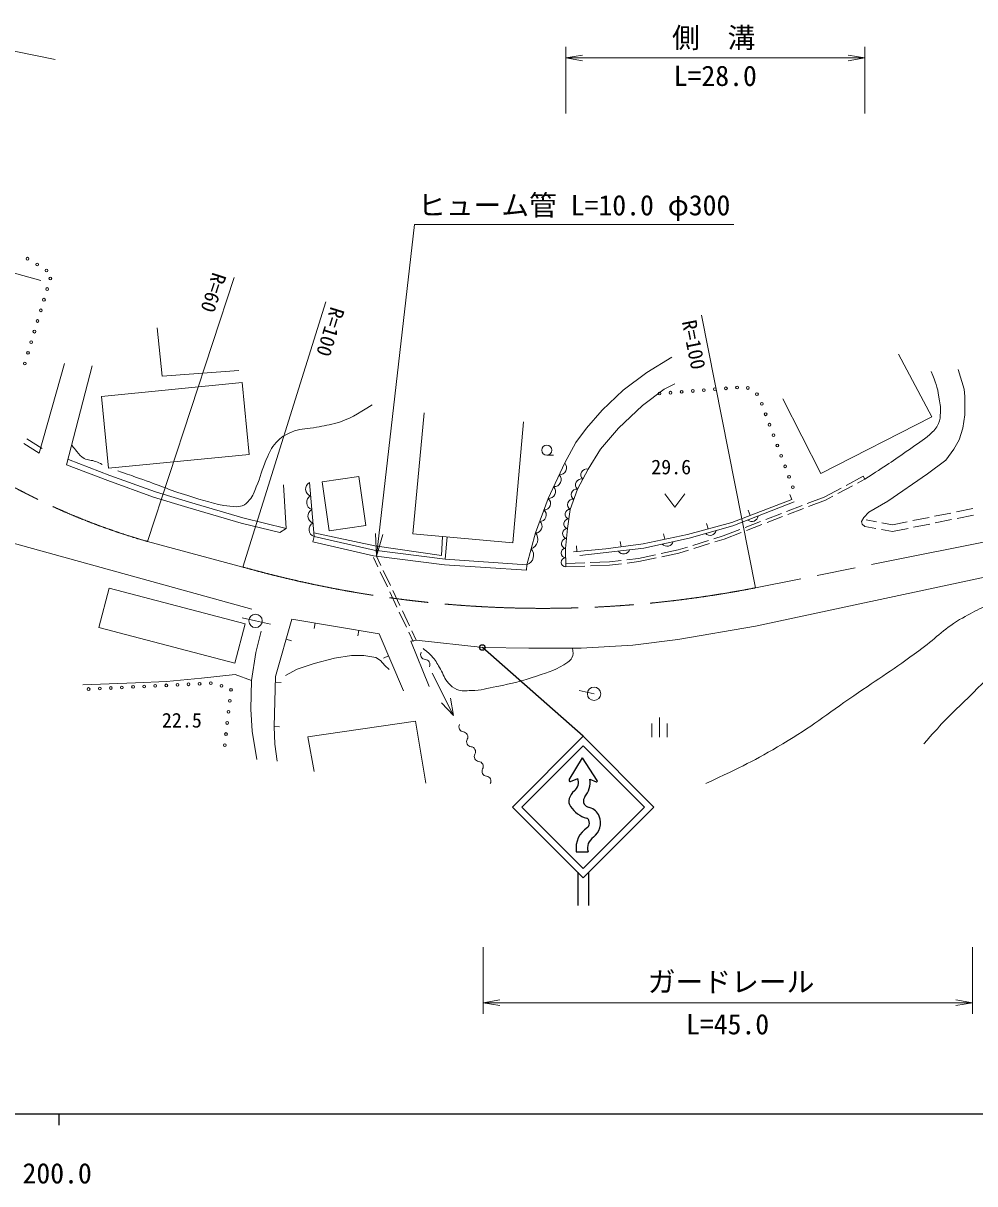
# Model space of a CAD drawing. Units: millimetres, scale not verified. Extents: x 40000 to 680000, y 20000 to 380000.
# Drawn here: x 264788 to 350434, y 198715 to 303121 of the extents above; entities that cross this region are included whole.
import ezdxf
from ezdxf.enums import TextEntityAlignment as Align

# ---------------------------------------------------------------- set-up
doc = ezdxf.new("R2010")
doc.units = ezdxf.units.MM
doc.header["$LTSCALE"] = 1000
doc.linetypes.add('CHAIN', pattern=[18.5, 12, -1.5, 3.5, -1.5])
for name, color, linetype, lineweight in [('M-BMK', 2, 'CHAIN', 13), ('M-STR-HTXT', 7, 'Continuous', 13), ('M-STR-STRC', 7, 'Continuous', 25), ('M-TTL-BAND', 7, 'Continuous', 25), ('M-WORK', 1, 'Continuous', 13)]:
    doc.layers.add(name, color=color, linetype=linetype, lineweight=lineweight)
doc.styles.add('ＭＳ ゴシック', font='')
doc.styles.get('ＭＳ ゴシック').set_extended_font_data('MS Gothic')

# ---------------------------------------------------------------- blocks, each defined once
blk = doc.blocks.new('open_arrow')
at = {"color": 0, "linetype": 'Continuous', "lineweight": -2}
blk.add_lwpolyline([(7.5, 1.25), (0, 0), (7.5, -1.25)], dxfattribs=at)

msp = doc.modelspace()

# ---------------------------------------------------------------- linework, layer by layer
at = {"layer": 'M-BMK'}
for p, q in [((443591, 275013), (330691, 252327)), ((275990, 256494), (284564, 254196))]:
    msp.add_line(p, q, dxfattribs=at)
for centre, radius, start, end in [((292417, 314201), 60000, 210.09444, 254.11041), ((311568, 350481), 100000, 254.33375, 281.02482)]:
    msp.add_arc(centre, radius, start, end, dxfattribs=at)
at = {"layer": 'M-STR-HTXT'}
for p, q in [((313623, 295000), (313623, 301000)), ((340537, 295000), (340537, 301000)), ((313623, 300000), (340537, 300000)), ((275990, 256494), (283773, 280251)), ((284564, 254196), (292018, 278059)), ((330691, 252327), (325823, 276848)), ((306192, 220000), (306192, 214000)), ((350219, 220000), (350219, 214000)), ((306192, 215000), (350219, 215000))]:
    msp.add_line(p, q, dxfattribs=at)
msp.add_lwpolyline([(296587, 255184), (300000, 285000), (328750, 285000)], dxfattribs=at)
at = {"layer": 'M-STR-STRC'}
for p, q in [((315192, 238972), (306114, 246956)), ((313927, 235040), (315136, 237026)), ((316461, 234995), (315136, 237026)), ((314032, 234915), (314696, 235176)), ((315788, 235126), (316353, 234869)), ((314567, 228591), (315622, 228591)), ((314692, 226744), (314692, 223744)), ((315692, 223744), (315692, 226744))]:
    msp.add_line(p, q, dxfattribs=at)
for points in [[(315192, 226244), (321556, 232608), (315192, 238972), (308828, 232608)], [(315192, 227093), (320707, 232608), (315192, 238124), (309676, 232608)]]:
    msp.add_lwpolyline(points, close=True, dxfattribs=at)
msp.add_circle((306114, 246956), 250, dxfattribs=at)
for centre, radius, start, end in [((314001, 234995), 86.3, 148.67131, 291.44939), ((313751, 234829), 1007, 309.64419, 20.13773), ((313751, 234829), 2059, 320.48023, 8.29105), ((316388, 234948), 86.3, 245.55604, 33.11134), ((315356, 232893), 1508, 129.64419, 161.91192), ((314606, 233138), 719, 161.91192, 220.56779), ((315783, 233153), 575, 140.48023, 249.58059), ((316215, 234054), 2562, 212.70621, 253.97952), ((316325, 234610), 2130, 249.58059, 254.84784), ((315433, 231314), 1285, 21.6294, 74.84784), ((315094, 231180), 1649, 308.15279, 21.6294), ((316721, 228913), 2178, 122.04963, 188.49383), ((315433, 231314), 288, 21.6294, 74.84784), ((315412, 231002), 288, 302.04963, 330.80549), ((315094, 231180), 652, 330.80549, 21.6294), ((316721, 228913), 1145, 122.04963, 196.31331)]:
    msp.add_arc(centre, radius, start, end, dxfattribs=at)
at = {"layer": 'M-TTL-BAND'}
for p, q in [((40000, 205000), (579000, 205000)), ((268000, 205000), (268000, 204000))]:
    msp.add_line(p, q, dxfattribs=at)
at = {"layer": 'M-WORK'}
for p, q in [((268511, 272518), (266213, 264446)), ((270993, 272305), (268695, 263400)), ((284493, 270789), (271835, 269544)), ((285129, 264326), (284493, 270789)), ((271835, 269544), (272470, 263081)), ((266213, 264446), (264835, 265325)), ((266482, 264868), (265114, 265740)), ((272470, 263081), (285129, 264326)), ((311912, 264262), (312512, 264262)), ((291707, 261865), (295000, 262338)), ((295000, 262338), (295632, 257943)), ((338846, 261542), (340389, 262359)), ((339863, 261741), (340529, 262094)), ((340529, 262094), (340389, 262359)), ((290550, 261805), (290972, 256941)), ((292339, 257470), (291707, 261865)), ((336862, 260491), (338405, 261308)), ((338095, 260805), (339421, 261507)), ((322545, 260786), (323445, 259586)), ((323445, 259586), (324345, 260786)), ((333965, 260265), (333786, 260732)), ((335360, 259912), (336862, 260491)), ((335471, 259634), (336987, 260218)), ((336987, 260218), (337653, 260571)), ((330228, 258837), (330050, 259304)), ((331627, 258474), (333027, 259013)), ((333493, 259193), (334893, 259732)), ((333605, 258915), (335005, 259454)), ((346814, 258765), (348285, 259059)), ((348775, 259157), (350246, 259451)), ((295632, 257943), (292339, 257470)), ((326422, 257623), (326292, 258106)), ((329761, 257755), (331160, 258294)), ((329872, 257477), (331272, 258016)), ((331739, 258196), (333138, 258735)), ((340645, 258440), (341586, 258268)), ((342078, 258178), (343018, 258006)), ((343018, 258006), (344362, 258275)), ((344853, 258373), (346324, 258667)), ((344914, 257773), (346385, 258067)), ((346876, 258165), (348346, 258460)), ((348837, 258558), (350308, 258852)), ((290972, 256941), (290861, 256453)), ((302766, 254909), (302942, 256901)), ((322533, 256693), (322430, 257183)), ((326958, 256738), (327792, 256997)), ((327792, 256997), (329294, 257575)), ((327890, 256713), (329406, 257297)), ((340537, 257850), (341535, 257667)), ((342026, 257577), (343023, 257395)), ((343023, 257395), (344424, 257675)), ((263331, 256488), (285367, 250408)), ((314617, 255603), (314575, 256102)), ((318595, 256009), (318527, 256504)), ((323735, 255740), (324570, 255998)), ((325047, 256146), (326480, 256590)), ((325134, 255859), (326567, 256303)), ((327045, 256451), (327890, 256713)), ((296316, 255056), (296715, 254213)), ((296587, 255184), (296986, 254341)), ((317545, 254676), (318605, 254799)), ((319102, 254857), (320162, 254979)), ((320162, 254979), (321704, 255308)), ((320211, 254683), (321766, 255014)), ((322193, 255412), (323735, 255740)), ((322256, 255118), (323811, 255449)), ((323811, 255449), (324657, 255711)), ((296929, 253761), (297570, 252405)), ((297200, 253889), (297841, 252533)), ((310118, 254408), (310084, 253909)), ((313611, 254516), (315328, 254586)), ((313623, 254216), (315346, 254286)), ((315827, 254606), (317545, 254676)), ((315845, 254307), (317568, 254377)), ((317568, 254377), (318641, 254501)), ((319138, 254559), (320211, 254683)), ((272517, 252297), (271586, 248755)), ((284761, 249080), (272517, 252297)), ((297784, 251953), (298426, 250597)), ((298055, 252081), (298697, 250725)), ((285702, 249355), (284495, 249642)), ((298639, 250145), (299281, 248789)), ((298911, 250273), (299552, 248917)), ((271586, 248755), (283830, 245537)), ((283830, 245537), (284761, 249080)), ((285702, 249355), (287052, 249065)), ((291057, 249167), (290974, 248674)), ((295001, 248503), (294918, 248009)), ((288458, 247703), (288939, 247567)), ((299495, 248337), (299894, 247494)), ((299766, 248465), (300165, 247622)), ((297669, 246212), (297209, 246014)), ((301590, 244646), (303515, 240854)), ((287491, 243836), (287991, 243820)), ((303515, 240854), (303237, 242396)), ((316163, 242796), (314816, 243100)), ((303515, 240854), (302434, 241988)), ((322057, 238905), (322057, 240655)), ((287364, 239838), (287864, 239822)), ((321357, 238905), (321357, 240130)), ((322757, 238905), (322757, 240130))]:
    msp.add_line(p, q, dxfattribs=at)
for points in [[(267664, 299846), (251549, 303121), (249452, 293240), (255283, 291736), (256202, 295145), (263415, 293152), (261706, 286272), (253893, 288398), (252629, 283773), (266389, 279981)], [(276860, 275711), (277291, 271374), (284185, 271891)], [(313527, 263561), (314523, 265387), (315493, 266677), (316910, 268298), (318800, 270124), (320919, 271707), (323166, 273073)], [(333171, 269343), (336589, 262621), (346557, 267705), (343570, 273336)], [(348951, 271983), (349487, 270202), (349545, 269551), (349545, 267904), (349353, 266678), (349027, 265644), (348549, 264801), (347840, 263825), (346174, 262580), (342612, 260129), (340908, 259126), (340448, 258667), (340231, 258309), (340282, 258067), (340537, 257850)], [(315634, 263006), (316755, 264800), (318364, 266677), (320528, 268745), (322481, 270200), (323439, 270679)], [(301314, 243448), (299686, 247527), (300165, 247622), (306192, 246947), (310300, 246890), (315011, 246890), (319665, 247177), (323715, 247694), (330695, 248872), (339255, 250710), (368168, 256879), (399637, 263199), (412774, 265995), (421181, 267604)], [(300884, 268084), (299850, 257182), (308856, 256364), (309804, 267265)], [(268695, 263400), (272405, 261978), (276523, 260484), (279606, 259546), (284413, 258148), (287879, 257305)], [(268874, 263867), (272580, 262446), (276681, 260959), (279749, 260025), (284542, 258631), (288447, 257656)], [(310118, 254408), (310884, 257261), (312033, 260363), (313527, 263561)], [(315634, 263006), (314676, 261206), (314025, 259387), (313776, 257663), (313584, 255863), (313623, 254216)], [(287879, 257305), (288447, 257656), (288230, 261589)], [(333965, 260265), (328552, 258196), (324568, 257124), (320585, 256281), (317227, 255822), (314329, 255579)], [(314887, 255224), (320632, 255885), (324740, 256804), (328647, 257896), (334162, 260050)], [(302538, 256938), (302440, 255225), (296427, 256106), (290944, 257263)], [(290972, 256941), (296389, 255713), (302766, 254909), (310118, 254408)], [(290861, 256453), (296302, 255220), (302718, 254411), (310084, 253909)], [(287364, 239838), (287507, 244348), (288972, 249518), (296815, 248197), (299026, 243055)], [(285813, 236879), (285410, 239445), (285276, 241399), (285334, 243984), (285717, 246512), (286215, 248427)], [(288393, 244443), (289456, 245018), (290978, 245506), (292817, 245995), (294339, 246253), (295431, 246253), (296523, 246052), (296953, 245794), (297327, 245334), (297729, 244989)], [(285334, 243984), (283859, 244520), (280834, 244195), (277674, 243888), (274897, 243792), (270148, 243601)], [(290969, 235814), (290404, 238926), (300094, 240343), (301032, 234751)], [(287364, 239838), (287445, 238267), (287646, 236745)]]:
    msp.add_lwpolyline(points, dxfattribs=at)
for centre, radius in [((265184, 281935), 125), ((266035, 281408), 125), ((266885, 280882), 125), ((267231, 280165), 125), ((266943, 279207), 125), ((266656, 278249), 125), ((266369, 277291), 125), ((266081, 276333), 125), ((265794, 275375), 125), ((265219, 273460), 125), ((265507, 274418), 125), ((264932, 272502), 125), ((329035, 270352), 125), ((329999, 270309), 125), ((322057, 269801), 125), ((323054, 269880), 125), ((324050, 269958), 125), ((325047, 270037), 125), ((326044, 270116), 125), ((327041, 270195), 125), ((328038, 270273), 125), ((330827, 269747), 125), ((331261, 268876), 125), ((331611, 267940), 125), ((331962, 267003), 125), ((332312, 266066), 125), ((332663, 265130), 125), ((311912, 264712), 450), ((333013, 264193), 125), ((333364, 263257), 125), ((333714, 262320), 125), ((334065, 261384), 125), ((285702, 249355), 600), ((270678, 243223), 125), ((271677, 243270), 125), ((272676, 243317), 125), ((273675, 243364), 125), ((274674, 243412), 125), ((275673, 243459), 125), ((276672, 243506), 125), ((277670, 243553), 125), ((278669, 243601), 125), ((279668, 243648), 125), ((280667, 243695), 125), ((281666, 243742), 125), ((282629, 243516), 125), ((283489, 243151), 125), ((316163, 242796), 600), ((283377, 242157), 125), ((283264, 241163), 125), ((283152, 240170), 125), ((283039, 239176), 125), ((282927, 238182), 125)]:
    msp.add_circle(centre, radius, dxfattribs=at)
for centre, radius, start, end in [((313067, 263127), 633, 266.53816, 43.39049), ((312569, 262061), 633, 266.53816, 43.39049), ((315026, 261597), 525, 75.7472, 228.23445), ((315504, 262497), 525, 75.7472, 228.23445), ((290868, 261220), 666, 118.46754, 251.433), ((312071, 260995), 633, 266.53816, 43.39049), ((314600, 260720), 492, 81.05634, 239.55961), ((290973, 260004), 666, 118.46754, 251.433), ((311673, 259909), 580, 267.7592, 51.59453), ((314274, 259811), 492, 81.05634, 239.55961), ((291078, 258788), 666, 118.46754, 251.433), ((311290, 258875), 580, 267.7592, 51.59453), ((313999, 258951), 437, 86.62793, 256.93365), ((291184, 257572), 666, 118.46754, 251.433), ((310907, 257841), 580, 267.7592, 51.59453), ((313875, 258089), 437, 86.62793, 256.93365), ((330367, 258854), 567, 229.40935, 353.26437), ((310227, 256673), 882, 288.09673, 41.84905), ((313784, 257207), 456, 90.98491, 256.87018), ((326602, 257601), 567, 223.68348, 347.5385), ((309844, 255246), 882, 288.09673, 41.84905), ((313606, 255452), 412, 93.00404, 269.6604), ((313688, 256307), 456, 90.98491, 256.87018), ((322737, 256629), 567, 220.68611, 344.54114), ((313625, 254628), 412, 93.00404, 269.6604), ((318830, 255946), 567, 214.63268, 338.48771), ((301003, 246334), 452, 153.66414, 265.95409), ((300939, 245433), 452, 333.66414, 85.95409), ((304455, 239817), 452, 151.36703, 263.65698), ((304355, 238919), 452, 331.36703, 83.65698), ((305148, 238486), 452, 151.36703, 263.65698), ((305048, 237589), 452, 331.36703, 83.65698), ((305841, 237156), 452, 151.36703, 263.65698), ((305741, 236258), 452, 331.36703, 83.65698), ((306534, 235826), 452, 151.36703, 263.65698), ((306434, 234928), 452, 331.36703, 83.65698)]:
    msp.add_arc(centre, radius, start, end, dxfattribs=at)
for points, knots in [([(340529, 262094), (342479, 263362), (343009, 263684), (344546, 264780), (345270, 265296), (345722, 265529), (346385, 266121), (346750, 266447), (346962, 266654), (347170, 267097), (347337, 267455), (347323, 267699), (347342, 268093), (347369, 268649), (347296, 268961), (347208, 269510), (347062, 270429), (346901, 270765), (346519, 271789)], [0, 0, 0, 0, 1, 1, 1, 2, 2, 2, 3, 3, 3, 4, 4, 4, 5, 5, 5, 6, 6, 6, 6]), ([(273299, 262860), (274251, 262524), (274490, 262440), (275253, 262171), (276958, 261568), (277889, 261155), (279619, 260626), (281070, 260182), (281879, 259854), (283385, 259668), (283816, 259615), (284083, 259585), (284496, 259719), (284807, 259820), (284946, 259983), (285160, 260230), (285497, 260620), (285553, 260933), (285760, 261405), (286172, 262344), (286243, 262935), (286666, 263869), (286954, 264504), (287078, 264909), (287560, 265414), (288009, 265884), (288340, 266093), (288939, 266345), (289660, 266649), (290138, 266575), (290905, 266728), (291663, 266881), (292101, 266913), (292845, 267124), (294255, 267524), (294756, 267920), (296203, 268797)], [0, 0, 0, 0, 1, 1, 1, 2, 2, 2, 3, 3, 3, 4, 4, 4, 5, 5, 5, 6, 6, 6, 7, 7, 7, 8, 8, 8, 9, 9, 9, 10, 10, 10, 11, 11, 11, 12, 12, 12, 12]), ([(269152, 265172), (269359, 264888), (269425, 264802), (269622, 264584), (269856, 264324), (269965, 264134), (270273, 263971), (270648, 263773), (270925, 263840), (271320, 263690), (271554, 263601), (271640, 263566), (271908, 263435)], [0, 0, 0, 0, 1, 1, 1, 2, 2, 2, 3, 3, 3, 4, 4, 4, 4]), ([(326228, 234728), (329550, 236284), (330544, 236748), (333165, 238304), (335750, 239839), (337059, 240919), (339542, 242613), (341840, 244181), (343149, 245030), (345402, 246663), (346860, 247720), (347520, 248537), (349064, 249464), (350428, 250283), (351258, 250631), (352713, 251274), (353984, 251836), (354748, 252026), (356016, 252595), (357046, 253058), (357724, 253200), (358573, 253945), (359021, 254338), (359209, 254519), (359619, 255055)], [0, 0, 0, 0, 1, 1, 1, 2, 2, 2, 3, 3, 3, 4, 4, 4, 5, 5, 5, 6, 6, 6, 7, 7, 7, 8, 8, 8, 8]), ([(300772, 246879), (301198, 246548), (301349, 246427), (301653, 246074), (301974, 245702), (302085, 245440), (302342, 245021), (302644, 244530), (302675, 244158), (303070, 243738), (303319, 243473), (303477, 243313), (303817, 243183), (304286, 243003), (304597, 243080), (305100, 243087), (306016, 243100), (306519, 243268), (307417, 243451), (308834, 243740), (309628, 243927), (310998, 244389), (312140, 244775), (312832, 244954), (313813, 245653), (313977, 245770), (314072, 245846), (314177, 246017), (314356, 246308), (314276, 246547), (314216, 246890)], [0, 0, 0, 0, 1, 1, 1, 2, 2, 2, 3, 3, 3, 4, 4, 4, 5, 5, 5, 6, 6, 6, 7, 7, 7, 8, 8, 8, 9, 9, 9, 10, 10, 10, 10]), ([(345862, 238304), (347418, 240066), (347877, 240596), (349309, 241924), (350635, 243153), (351235, 244110), (352871, 244882), (354037, 245433), (354769, 245747), (356059, 245744), (356799, 245742), (357224, 245591), (357898, 245285), (358694, 244922), (358990, 244465), (359707, 243963), (360684, 243280), (361025, 243075), (362264, 242297)], [0, 0, 0, 0, 1, 1, 1, 2, 2, 2, 3, 3, 3, 4, 4, 4, 5, 5, 5, 6, 6, 6, 6])]:
    msp.add_open_spline(points, degree=3, knots=knots, dxfattribs=at)

# ---------------------------------------------------------------- block references
at = {"layer": 'M-STR-HTXT', "xscale": 200, "yscale": 200}
for p in [(313623, 300000), (306192, 215000)]:
    msp.add_blockref('open_arrow', p, dxfattribs=at)
at = {"layer": 'M-STR-HTXT'}
for p, xscale, yscale, rotation in [((340537, 300000), 200, 200, 180), ((296587, 255184), 267, 267, 83.5), ((350219, 215000), 200, 200, 180)]:
    msp.add_blockref('open_arrow', p, dxfattribs=dict(at, xscale=xscale, yscale=yscale, rotation=rotation))

# ---------------------------------------------------------------- texts
at = {"layer": 'M-STR-HTXT', "style": 'ＭＳ ゴシック'}
for s, p in [('側\u3000溝', (326935, 301814)), ('ヒューム管 L=10.0 φ300', (314375, 286750)), ('ガードレール', (328500, 216885))]:
    msp.add_text(s, height=1833, dxfattribs=at).set_placement(p, align=Align.MIDDLE_CENTER)
for s, p in [('L=28.0', (327075, 296924)), ('L=45.0', (328184, 211608))]:
    msp.add_text(s, height=1833, dxfattribs=at).set_placement(p, align=Align.BOTTOM_CENTER)
for s, rotation, p in [('R=60', 251.861, (281914, 278876)), ('R=100', 252.654, (292437, 275350)), ('R=100', 281.228, (325146, 274202))]:
    msp.add_text(s, height=1320, rotation=rotation, dxfattribs=at).set_placement(p, align=Align.MIDDLE_CENTER)
at = {"layer": 'M-TTL-BAND', "style": 'ＭＳ ゴシック'}
msp.add_text('200.0', height=1833, dxfattribs=at).set_placement((267844, 198195), align=Align.BOTTOM_CENTER)
at = {"layer": 'M-WORK', "style": 'ＭＳ ゴシック'}
for s, p in [('29.6', (323107, 263201)), ('22.5', (279069, 240417))]:
    msp.add_text(s, height=1320, dxfattribs=at).set_placement(p, align=Align.MIDDLE_CENTER)

doc.saveas('drawing.dxf')
